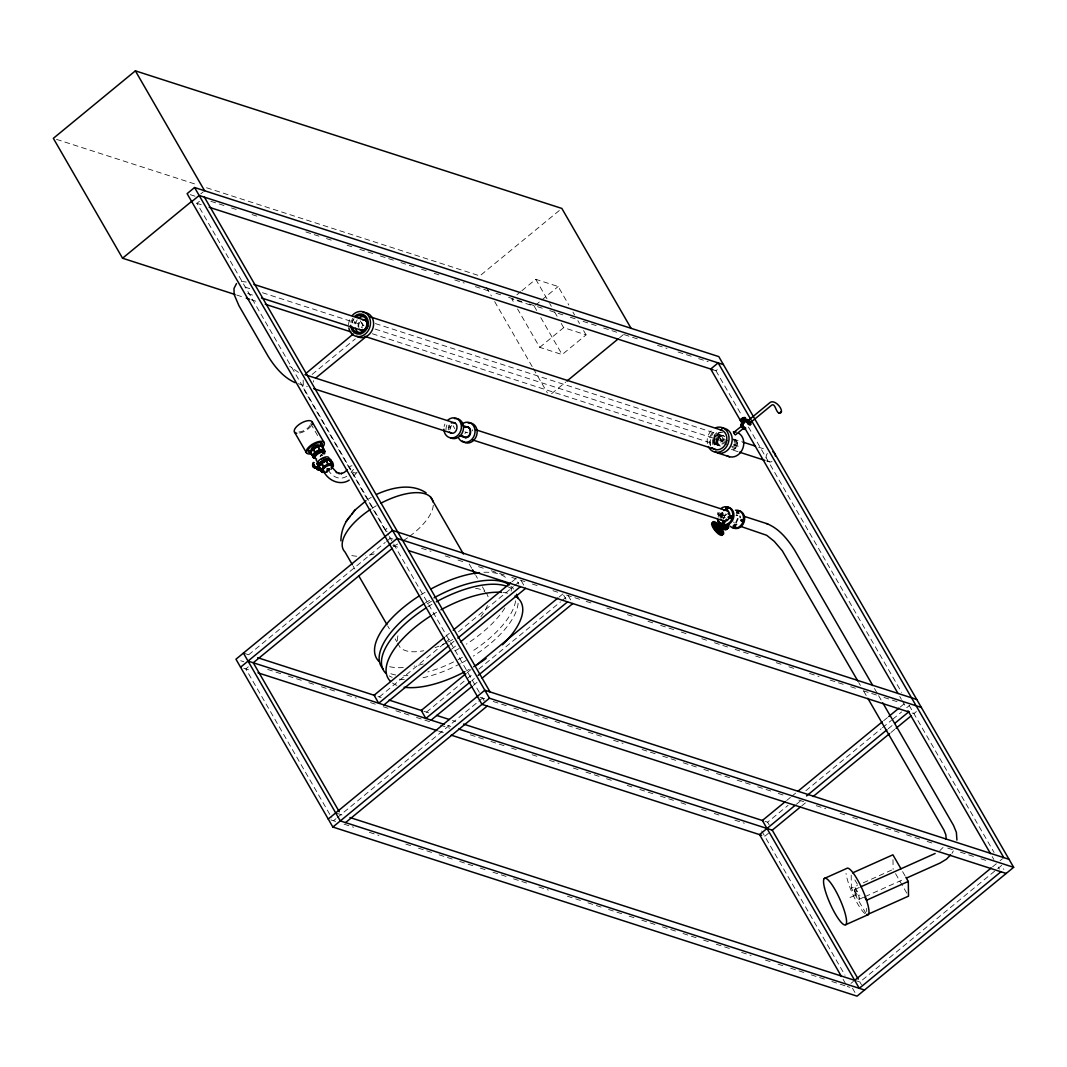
<?xml version="1.0" encoding="UTF-8"?>
<svg xmlns="http://www.w3.org/2000/svg" width="1067" height="1067" viewBox="0 0 1067 1067"><rect width="100%" height="100%" fill="white"/><g stroke="black" fill="none" stroke-linecap="round" stroke-linejoin="round"><path stroke-width="0.75" stroke-dasharray="5 3.75" d="M303.161 380.105L303.361 387.534L304.855 391.042L385.827 531.313M448.247 429.921L449.3 424.666M451.394 425.346L450.141 429.254L448.047 428.587M721.012 432.215C718.638 432.842 714.583 436.043 714.263 439.684C713.023 441.285 716.41 449.194 714.103 443.992C711.115 438.324 719.478 429.894 722.492 437.67C719.065 457.423 704.66 431.508 722.946 432.215M720.558 516.975L722.092 512.187M723.826 518.709L725.747 512.693M738.004 451.701L730.535 449.3C736.71 452.115 740.485 440.604 733.869 439.204M313.231 382.106L313.698 380.666M326.835 472.614L326.715 471.281M327.156 472.574L326.702 470.747M951.951 853.453L953.351 850.906M943.028 847.451L939.867 850.626M351.11 472.241L353.564 469.373M357.138 472.174L353.217 476.642M724.04 436.03C718.224 432.735 713.463 443.098 719.331 445.686M721.719 435.669C717.184 436.39 715.517 443.499 719.678 445.793M200.743 193.901L203.304 191.793M199.462 201.276L196.968 203.33L388.508 535.074M361.846 326.449L363.3 325.248L360.873 321.06A5.362 4.521 -72.1 0 0 358.885 327.276M312.124 374.424L355.298 338.906M559.281 210.532L479.83 275.9L205.544 187.432M516.855 294.839L520.629 291.731M521.883 290.704L535.741 279.301L558.161 286.53L568.831 305.015M320.193 456.383L322.661 454.929M535.474 305.189L540.516 301.041M541.783 300L558.161 286.53M539.729 347.349L563.656 327.649L586.076 334.878L562.136 354.577L539.729 347.349L517.562 308.95M464.825 433.482L466.279 432.282M551.599 393.67L565.697 382.079M619.527 337.799L623.368 334.625M248.651 654.778L385.214 542.409M386.494 541.369L390.322 538.208M248.291 666.848L245.81 668.902L331.824 817.882M712.783 369.702L715.944 370.729L718.438 368.689M445.566 636.439L449.394 633.278M511.933 581.822L515.761 578.674L518.842 584.009M379.345 696.924L444.432 643.374M445.713 642.321L452.088 637.079M458.463 631.824L513.347 586.663M514.627 585.623L521.003 580.368L524.084 585.703M450.181 644.428L454.008 641.28M451.594 649.269L456.703 645.068M720.412 442.111L721.866 440.911L719.438 436.71M467.199 672.65L471.027 669.489M559.095 597.04L562.923 593.892L579.874 599.361M426.493 712.142L466.052 679.586M467.333 678.532L473.721 673.29M478.816 669.089L560.508 601.881M561.775 600.828L566.884 596.626M471.814 680.639L474.362 678.532M473.228 685.481L477.056 682.333M333.478 820.75L335.958 818.709M337.212 817.682L477.496 702.259M478.776 701.206L485.085 696.017M786.632 800.53L790.46 797.382M791.741 796.329L796.836 792.127M883.636 720.732L887.464 717.571M900.228 707.074L904.056 703.927M764.999 821.323L767.626 822.177L788.046 805.372M805.918 790.674L881.209 728.721M882.489 727.667L891.425 720.318M892.706 719.265L901.642 711.916M906.737 707.714L909.297 705.62M796.355 804.318L802.731 799.076M888.251 728.721L892.079 725.573M764.786 836.301L768.507 833.234M801.597 806.012L805.425 802.864M890.932 732.509L894.76 729.361M916.393 711.569L913.912 713.61L909.978 712.343M850.946 983.401L853.427 981.347M992.51 866.924L996.338 863.763L999.419 869.098M1000.059 860.696L1002.553 858.655M854.667 980.333L859.909 982.013L996.471 869.658M997.752 868.605L1001.58 865.457L1003.887 869.458M727.054 514.067L724.906 515.708L721.332 514.988M320.047 456.129L322.407 455.129M327.289 471.214L329.503 469.96M326.342 472.027L329.25 470.387M368.502 498.943L371.249 497.395M865.964 913.445L851.373 888.131L857.334 885.463M863.31 882.796L891.625 870.098M854.734 889.518L859.282 887.477L854.4 879.128M850.012 897.507L856.934 894.399M859.135 899.294L863.643 897.267M865.137 896.6L904.136 879.128M352.043 465.839L351.19 465.852A4.548 2.601 40.6 0 0 350.256 469.413A4.548 2.601 40.6 0 0 355.084 472.908L355.951 472.894M722.919 435.669C718.051 434.602 714.957 441.725 718.358 444.992M241.315 281.341L247.117 282.181M719.185 513.6C716.41 514.054 720.092 517.362 720.852 515.041C719.665 512.32 720.145 514.574 718.745 515.454M720.278 513.947L719.278 514.721L719.838 515.814M719.051 445.593L720.465 446.046M56.524 139.364L197.622 184.871M190.286 194.661L195.034 196.195M210.866 201.303L225.124 205.904M231.459 207.945L237.794 209.986M252.052 214.587L258.387 216.628M305.896 231.952L320.153 236.554M326.489 238.595L332.824 240.635M347.068 245.237L353.404 247.277M359.739 249.331L373.997 253.919M380.332 255.973L394.59 260.561M400.925 262.602L415.17 267.203M421.505 269.244L427.84 271.298M434.176 273.339L440.511 275.379M454.769 279.981L464.265 283.048M475.348 286.623L489.606 291.211M495.942 293.265L502.277 295.306M508.612 297.346L522.87 301.948M529.205 303.988L543.45 308.59M549.785 310.63L564.043 315.232M570.378 317.272L576.713 319.313M583.049 321.354L597.307 325.955M603.642 327.996L617.886 332.597M624.222 334.638L638.479 339.239M657.485 345.361L666.982 348.429M678.078 352.003L692.323 356.605M698.658 358.645L708.168 361.713M196.475 203.17L201.236 204.704M375.397 323.568L724.253 436.096M733.296 439.017L741.685 441.725M758.637 447.18L764.972 449.234M717.944 434.456L724.853 436.683M732.842 439.244L735.977 440.244M733.603 440.218L736.737 441.231M716.757 434.803L723.666 437.03M715.664 435.496L724.133 438.23M734.096 441.405L737.23 442.418M714.73 436.47L727.894 440.724M734.296 442.738L737.417 443.752M734.176 444.125L737.297 445.139M714.036 437.67L727.201 441.911M245.023 287.103L249.785 288.637M262.482 292.731L363.98 325.475M375.077 329.049L724 441.605M733.522 444.672L739.858 446.713M713.61 439.004L726.774 443.245M733.749 445.459L736.87 446.473M713.49 440.391L726.654 444.632M731.482 446.153L736.177 447.66M713.676 441.725L722.146 444.446M732.109 447.633L735.243 448.647M714.17 442.912L721.079 445.139M714.93 443.885L718.705 445.112M247.691 293.545L255.186 295.959M372.33 333.744L720.585 446.086M766.493 460.891L769.654 461.918M236.714 295.039L244.636 297.6M250.985 299.64L258.908 302.201M448.593 425.866L450.687 426.547M464.945 431.855L467.853 432.789M448.167 427.2L450.261 427.88M298.307 383.693L307.323 386.601M389.828 538.048L392.989 539.075M421.505 548.278L431.001 551.332M445.259 555.934L451.594 557.974M457.93 560.015L464.265 562.069M478.523 566.657L484.858 568.711M491.193 570.752L505.438 575.353M511.773 577.394L526.031 581.982M532.366 584.036L538.702 586.076M552.946 590.678L559.281 592.718M586.21 601.401L592.545 603.442M606.803 608.043L613.138 610.084M627.383 614.685L633.718 616.726M647.976 621.327L654.311 623.368M660.646 625.409L674.904 630.01M681.239 632.051L687.575 634.091M701.819 638.693L708.155 640.733M714.49 642.774L728.748 647.376M735.083 649.416L749.341 654.018M755.676 656.058L762.011 658.112M776.256 662.7L782.591 664.741M788.926 666.795L795.262 668.836M809.52 673.437L819.016 676.491M830.113 680.079L844.357 684.667M850.692 686.708L857.028 688.762M863.363 690.802L877.621 695.404M883.956 697.445L898.214 702.046M392.856 545.53L400.779 548.091M479.977 697.204L485.285 698.925M493.194 701.472L507.452 706.074M513.787 708.115L528.045 712.716M534.38 714.757L548.625 719.358M554.96 721.399L561.295 723.439M567.631 725.48L581.888 730.081M588.224 732.122L602.482 736.723M613.565 740.298L623.061 743.366M642.067 749.501L656.325 754.089M662.66 756.13L676.918 760.731M683.253 762.772L697.498 767.373M703.833 769.414L710.169 771.468M716.504 773.508L730.762 778.096M737.097 780.15L751.355 784.738M757.69 786.792L771.934 791.381M778.27 793.435L784.605 795.475M798.863 800.063L805.198 802.117M816.282 805.692L825.778 808.759M840.036 813.347L846.371 815.401M852.706 817.442L859.042 819.483M873.299 824.084L879.635 826.125M885.97 828.165L900.215 832.767M906.55 834.807L920.808 839.409M927.143 841.45L933.478 843.49M947.736 848.092L954.071 850.132M960.407 852.173L974.651 856.774M980.986 858.815L987.322 860.856M243.409 653.084L251.332 655.631M378.025 696.511L381.186 697.525M423.866 711.289L428.707 712.849M452.461 720.518L455.622 721.532M447.566 725.44L450.741 726.467M240.702 660.753L243.863 661.767M267.63 669.436L281.875 674.037M288.21 676.078L302.468 680.666M308.803 682.72L315.138 684.761M321.474 686.801L335.732 691.403M346.815 694.977L356.311 698.045M370.569 702.633L376.904 704.687M383.24 706.727L389.575 708.768M395.91 710.809L410.168 715.41M416.49 717.451L430.748 722.052M440.258 725.12L449.754 728.187M470.347 734.83L484.591 739.418M490.927 741.458L505.184 746.06M511.52 748.1L517.855 750.154M532.113 754.742L538.448 756.783M549.532 760.371L559.028 763.425M573.286 768.027L579.621 770.067M585.956 772.121L600.214 776.709M606.549 778.75L612.885 780.804M627.129 785.392L633.465 787.446M639.8 789.487L654.058 794.088M660.393 796.129L674.651 800.717M680.986 802.771L687.321 804.811M701.566 809.413L707.901 811.453M714.236 813.494L720.572 815.535M734.83 820.136L744.326 823.204M243.729 668.235L250.065 670.276M438.537 731.068L444.872 733.109M337.279 813.441L342.027 814.975M330.863 819.909L336.158 821.617M344.067 824.164L353.577 827.232M369.409 832.34L378.918 835.408M405.833 844.09L412.169 846.131M418.504 848.172L432.762 852.773M439.097 854.814L453.355 859.415M459.69 861.456L473.935 866.057M480.27 868.098L486.605 870.138M492.941 872.192L507.198 876.781M513.534 878.835L527.792 883.423M538.875 886.997L548.371 890.065M567.377 896.2L581.635 900.801M587.97 902.842L602.228 907.443M608.563 909.484L622.808 914.072M629.143 916.126L635.479 918.167M641.814 920.207L656.072 924.809M662.407 926.85L676.665 931.451M682.987 933.492L697.244 938.093M703.58 940.134L709.915 942.174M716.25 944.215L730.508 948.816M741.592 952.391L751.088 955.458M765.346 960.06L771.681 962.101M778.016 964.141L784.352 966.182M790.687 968.236L804.945 972.824M811.28 974.865L825.525 979.466M831.86 981.507L846.118 986.108M847.211 986.468L849.839 987.308M327.356 468.36L329.663 469.2L328.756 469.853A4.868 2.081 -30 0 1 326.515 470.96M298.507 372.41L289.677 366.208M723.413 435.816L724.666 436.603M855.027 887.571L859.855 895.52M854.52 890.425L859.348 898.374M715.944 370.729L741.765 415.436M748.42 426.987L901.655 692.376M909.151 705.354L994.084 852.48M899.734 696.458L901.402 699.338M902.242 700.779L906.403 707.995M992.177 856.561L993.844 859.442M874.46 688.455L877.781 694.217M878.621 695.671L881.115 699.992M718.811 436.51L721.239 440.711M858.708 682.52L860.375 685.401M863.696 691.149L867.018 696.911M902.615 871.619L905.029 875.82M572.939 312.124L574.58 314.965M577.861 320.66L579.501 323.501M583.609 330.61L586.076 334.878M535.741 279.301L548.878 302.054M549.705 303.468L551.346 306.322M554.627 312.004L557.908 317.699M561.202 323.381L563.656 327.649M536.688 310.484L534.22 306.216L511.813 298.987L514.267 303.255M540.782 317.593L562.136 354.577M486.419 287.316L491.367 295.879M494.661 301.588L532.566 367.248M533.38 368.675L547.398 392.936M767.626 822.177L769.16 824.844M859.909 982.013L861.442 984.681M761.705 830.98L845.011 975.265M852.453 988.149L855.534 993.484M843.077 979.293L846.384 985.028M568.164 595.573L572.779 603.575M563.683 595.226L565.99 599.214M453.128 425.773L454.742 428.574M360.246 320.847L362.673 325.048M469.213 564.016L471.681 568.284M475.802 575.42L477.442 578.261M482.377 586.823L484.858 591.091M389.335 536.514L480.937 695.177M482.604 698.058L484.138 700.726M317.606 435.563L310.137 422.612A8.123 3.481 -30 0 1 306.602 428.961A8.123 3.481 -30 0 1 297.346 431.815M353.177 566.15L354.818 569.004M387.734 626.022L389.388 628.863M395.15 638.853L396.791 641.694M397.618 643.121L400.085 647.402A51.083 21.914 -30 0 0 423.692 650.75M895.546 873.646L906.897 893.332M472.294 429.748L472.788 430.935M892.986 859.695L893.119 869.432M866.671 908.35L866.724 911.605M851.186 875.14L851.373 888.131M487.392 605.456A51.083 21.914 -30 0 1 480.897 616.619M452.821 639.506A51.083 21.914 -30 0 1 448.407 641.881M446.94 642.614A51.083 21.914 -30 0 1 435.056 647.629M397.324 640.774A51.083 21.914 -30 0 1 397.978 635.665M427.213 603.855A51.083 21.914 -30 0 1 431.468 601.241M475.602 588.344A51.083 21.914 -30 0 1 484.565 591.531M485.672 592.518A51.083 21.914 -30 0 1 488.273 597.627M433.282 505.278A51.083 21.914 -30 0 1 408.861 536.848M407.527 537.808A51.083 21.914 -30 0 1 403.406 540.569M397.698 544.01A51.083 21.914 -30 0 1 393.27 546.384M374.117 553.946A51.083 21.914 -30 0 1 365.541 555.76M356.738 556.227A51.083 21.914 -30 0 1 350.456 555.133M372.076 508.359A51.083 21.914 -30 0 1 376.331 505.745M387.188 531.739A5.108 2.187 -30 0 1 388.548 526.951M361.273 327.516A5.108 1.667 50.6 0 1 362.633 327.956M864.697 913.472A25.541 5.375 65.9 0 1 848.465 883.329L846.905 877.941A25.541 5.375 65.9 0 1 846.051 873.473M311.137 425.986A10.217 4.388 -30 0 1 298.653 433.242M718.211 517.268A9.163 7.722 -72.1 0 1 720.345 510.586M717.317 514.561A9.163 7.722 -72.1 0 1 718.051 512.28M721.319 517.188A4.308 3.628 -72.1 0 1 723.079 512.24M723.173 518.642A4.308 3.628 -72.1 0 1 725.467 512.2M720.225 517.722A5.655 4.761 -72.1 0 1 721.452 512.213M721.906 517.788A5.348 4.508 -72.1 0 1 724.32 511.747M721.452 517.735A5.495 4.628 -72.1 0 1 722.933 512.44M723.733 519.256A4.882 1.601 50.6 0 1 725.253 517.535M734.256 522.857A4.308 3.628 -72.1 0 1 733.669 522.03M735.963 515.588A4.308 3.628 -72.1 0 1 737.884 515.388L736.39 514.908A4.308 3.628 -72.1 0 1 737.284 515.228M329.25 468.533A4.481 1.921 -30 0 1 326.262 470.214M329.29 468.32A4.868 2.081 -30 0 1 327.182 469.667M327.889 468.453A4.481 1.921 -30 0 1 326.875 469.027M327.809 468.226A4.868 2.081 -30 0 1 326.702 468.853M321.407 454.662A4.868 2.081 -30 0 1 320.407 455.396M321.274 454.862A4.508 1.934 -30 0 1 320.34 455.542M321.527 454.862A4.868 2.081 -30 0 1 320.513 455.596M346.802 476.255A22.727 15.858 87.6 0 1 327.902 469.56M515.601 600.868A76.624 32.864 -30 0 1 471 652.11M462.411 657.272A76.624 32.864 -30 0 1 456.529 660.46M453.582 661.94A76.624 32.864 -30 0 1 427.84 671.957M407.887 675.558A76.624 32.864 -30 0 1 403.646 675.678M395.684 674.984A76.624 32.864 -30 0 1 388.361 672.69M425.386 602.908A76.624 32.864 -30 0 1 429.654 600.308M511.68 586.797A76.624 32.864 -30 0 1 513.48 589.051M510.973 586.45A76.624 32.864 -30 0 1 511.186 591.171M504.891 607.937A76.624 32.864 -30 0 1 466.386 644.121M459.263 648.456A76.624 32.864 -30 0 1 453.382 651.697M423.226 663.967A76.624 32.864 -30 0 1 414.103 666.141M403.273 667.569A76.624 32.864 -30 0 1 389.642 666.702M420.771 594.919A76.624 32.864 -30 0 1 425.039 592.318M483.925 572.285A76.624 32.864 -30 0 1 507.078 578.794M772.041 461.558A5.362 4.521 -72.1 0 1 766.8 459.89A5.362 4.521 -72.1 0 1 767.36 453.448M469.333 669.262A76.624 32.864 -30 0 1 466.399 670.89M396.844 685.361A76.624 32.864 -30 0 1 392.509 683.04M432.308 614.899A76.624 32.864 -30 0 1 436.576 612.298M503.184 592.478A76.624 32.864 -30 0 1 507.652 593.199M518.095 603.162A76.624 32.864 -30 0 1 473.308 656.112M466.186 660.433A76.624 32.864 -30 0 1 461.784 662.887M460.304 663.687A76.624 32.864 -30 0 1 421.025 678.132M404.286 679.639A76.624 32.864 -30 0 1 397.991 678.972M392.229 677.358A76.624 32.864 -30 0 1 389.228 675.904M427.694 606.91A76.624 32.864 -30 0 1 431.962 604.295M507.372 586.53A76.624 32.864 -30 0 1 512.92 589.784M712.836 444.566A10.217 8.603 -72.1 0 1 716.624 432.722M354.137 323.741A10.217 8.603 -72.1 0 1 354.951 321.194M355.418 323.928A8.683 7.309 -72.1 0 1 357.245 319.833M710.529 444.606A12.764 10.75 -72.1 0 1 713.863 432.282M350.99 322.727A10.217 8.603 -72.1 0 1 353.137 317.899M352.27 322.914A8.683 7.309 -72.1 0 1 354.097 318.82M707.381 443.592A12.764 10.75 -72.1 0 1 713.063 429.134M358.259 327.076A5.362 4.521 -72.1 0 1 359.312 321.834M352.23 322.434A12.764 10.75 -72.1 0 1 353.444 319.34M348.576 324.701A12.764 10.75 -72.1 0 1 350.309 318.326M710.635 445.833A10.217 8.603 -72.1 0 1 713.476 431.708M722.386 441.831A12.764 10.75 -72.1 0 1 723.599 438.737M445.979 429.881A10.217 8.603 -72.1 0 1 448.353 422.439M444.112 426.573A10.217 8.603 -72.1 0 1 444.926 424.039M854.667 891.305A5.362 1.134 65.9 0 0 858.802 899.254A5.362 1.134 65.9 0 0 857.334 892.639A5.362 1.134 65.9 0 0 854.667 891.305"/><path stroke-width="1.5" d="M720.238 524.444L722.306 526.591M742.392 425.933L742.605 424.759M742.339 424.933L743.246 427.107L744.859 427.574M340.906 540.862C340.973 531.793 344.214 522.737 350.349 516.001M742.459 419.331L742.779 419.958L742.832 419.104L745.193 418.691C744.032 416.063 738.537 423.599 743.192 419.331C748.26 416.317 740.365 420.838 741.765 421.092C744.939 417.851 737.564 421.532 743.579 419.384C741.018 420.425 744.713 416.17 743.125 419.771M742.632 419.851L741.565 418.971L741.058 420.718M742.792 419.584L744.939 418.144M745.193 418.691L744.433 419.891L741.832 418.744L743.619 417.877M956.926 840.102L956.379 832.367L953.538 825.431L882.782 702.873M315.539 466.879L314.325 466.839C313.551 468.346 312.044 465.665 313.485 465.372M313.671 467.359L314.578 467.653L313.751 466.519M314.592 467.626L314.672 466.812M310.497 451.834L313.831 458.13L310.47 452.315L312.898 448.754L317.486 446.099L321.54 445.606L324.155 449.647L319.847 450.087L315.165 452.795L312.724 455.942M312.671 456.116C312.484 450.367 329.063 445.859 323.474 453.875M322.901 447.967L321.7 445.673L322.954 447.793M326.049 472.121C313.151 474.895 330.783 457.116 333.371 466.106C333.864 454.809 315.725 461.958 319.993 468.786M322.127 472.454C316.712 467.92 335.585 461.104 330.877 465.439M331.103 462.184L330.156 460.05M331.25 462.438C329.223 456.849 320.407 462.998 318.82 466.786A6.695 2.868 -30 0 0 319.446 467.266L319.046 466.572L317.046 468.226L317.766 468.92L319.7 468.026L318.433 469.027L317.046 468.226A3.614 1.187 50.6 0 1 313.351 464.425A3.614 1.187 50.6 0 1 314.312 462.811M330.93 469.373L333.344 465.799M737.79 518.709L736.057 522.59M314.952 467.266L314.312 467.786M313.765 466.066C311.724 466.412 315.205 466.772 316.939 467.786L317.433 469.307L321.567 470.64M313.911 467.439L314.845 466.946M314.512 467.226L314.138 467.506M743.125 424.986L733.696 432.415L734.109 433.642M735.737 434.616L743.259 428.521M718.078 528.752C714.943 523.99 721.799 530.993 717.771 528.485M717.211 527.365L718.825 529.112L717.371 527.832M721.492 534.007L721.665 532.78L718.171 529.992L719.171 529.165L722.666 531.953L720.959 534.274M743.192 421.305L743.192 421.665A2.241 0.96 -30 0 0 743.152 423.319M744.766 420.958C742.619 421.012 744.112 419.624 744.313 420.932M742.632 425.093L743.499 426.867M312.951 464.425L312.671 464.812M313.004 466.599L313.538 466.252M742.045 421.332A2.828 1.214 -30 0 1 741.325 419.451A2.828 1.214 -30 0 1 745.393 418.024A2.828 1.214 -30 0 1 743.339 420.878L744.072 420.278L742.939 421.238A1.974 0.854 -30 0 0 743.232 422.692M312.964 465.319L313.418 464.172L312.418 465.132M351.697 514.267L354.858 510.173L366.021 500.743M310.524 452.141C312.751 448.18 317.219 445.553 321.781 445.779L325.088 451.781M331.677 468.093L333.304 465.986L329.983 459.997M346.175 521.416L354.858 510.173M743.446 420.771L744.032 420.905M713.703 527.805L715.343 530.152L717.491 528.032M718.118 527.325L719.251 526.031L715.423 522.977L717.784 527.071L716.264 528.472L712.769 525.684L713.036 526.484M716.877 529.219L719.865 534.02L716.037 530.966L718.531 528.258L717.317 527.405L716.491 528.859M718.811 528.138L719.945 526.845L722.532 531.313L719.025 528.525M236.514 283.555L233.993 288.437L234.113 293.665M306.242 373.183L353.23 333.998M950.564 854.947L946.429 859.202L940.134 863.003L907.137 877.781M732.496 518.069L732.882 516.975M735.723 527.218L734.336 526.711L735.737 525.898M347.349 469.76L344.361 472.374L341.16 473.708L341.947 473.401L338.639 473.481L339.479 473.468L336.238 472.321L336.972 472.601L331.73 467.093M631.064 328.303L561.842 208.425L135.376 70.849L53.35 138.337L122.558 258.214L235.127 294.532M916.753 699.485L392.536 530.392L235.954 659.219L332.851 827.045L857.068 996.151L1013.65 867.311L718.785 356.605L194.567 187.512L187.112 193.647L481.977 704.353L1006.194 873.446M122.558 258.214L191.767 201.276M191.727 201.636L199.182 195.501L723.399 364.594M315.645 378.131L366.234 336.518M313.084 466.372L313.258 465.972M318.593 466.252L317.126 463.998L318.059 463.225M313.551 466.172L314.858 466.853M321.327 470.84L317.192 469.507L317.192 468.613M319.446 467.266L319.126 467.946M331.197 467.559A4.868 2.081 -30 0 0 331.33 465.705L330.81 465.399A4.868 2.081 -30 0 0 325.768 466.786L324.768 467.519A4.868 2.081 -30 0 0 323.714 471.241L321.874 472.281L319.847 468.533M566.977 381.026L618.246 338.853M240.568 667.208L397.151 538.382L921.368 707.474M392.376 548.305L253.266 662.767L339.279 811.747M444.299 637.479L374.09 695.244L378.705 703.233L448.914 645.468M453.222 630.13L510.666 582.875M457.836 638.119L520.376 586.677M383.947 704.927L450.327 650.31M460.531 641.921L525.618 588.357M747.634 420.945L769.174 403.233C774.002 397.671 784.245 409.768 780.697 412.929C775.656 415.263 775.709 401.099 771.041 405.66L748.314 424.359M465.919 673.69L421.252 710.449L425.866 718.438L470.534 681.693M474.855 666.341L557.814 598.094M478.189 675.384L567.537 601.881M431.108 720.132L471.947 686.521M482.164 678.132L572.779 603.575M328.236 819.056L484.818 690.229L1009.035 859.322M332.851 827.045L489.433 698.218L1013.65 867.311M345.548 822.604L487.219 706.047M713.33 523.55L714.877 522.803L717.237 526.885L716.13 527.832M719.251 526.031L718.251 526.858L715.117 524.124M719.945 526.845L718.945 527.672L721.252 531.339M717.184 529.672L718.264 528.872M717.517 529.939L718.518 529.112L720.879 533.193L717.051 530.139M721.665 532.78L722.666 531.953M785.352 801.584L762.385 820.483L859.282 988.322L1000.953 871.766M798.116 791.087L882.356 721.772M888.731 716.531L898.947 708.128M795.075 805.372L759.544 834.607L841.423 976.438M806.559 795.929L886.97 729.775M894.626 723.466L908.671 711.916M458.663 729.014L772.241 830.166L800.317 807.065M813.081 796.569L889.665 733.562M896.04 728.308L911.351 715.704M854.667 980.333L991.23 867.964M742.672 419.171L744.166 420.118L743.299 420.665M738.884 513.254L737.657 512.573L738.898 511.627M313.098 466.186L314.498 466.812M733.696 432.415L734.483 432.668M824.298 878.488L846.678 868.458A25.541 5.375 65.9 0 1 866.417 899.761L867.991 905.163A25.541 5.375 65.9 0 1 866.764 914.846L908.51 896.147L908.297 881.529L905.843 877.221M852.653 872.859L892.906 854.814L900.988 868.818M860.802 886.797L935.145 853.48M908.27 881.422L866.551 900.241L864.91 897.334M845.838 924.662L868.205 914.646M376.718 494.314C391.802 487.459 411.275 482.991 426.093 492.781M349.242 480.137C340.4 485.898 328.663 480.844 324.075 472.027M742.018 425.653L742.058 426.573M316.205 460.144L317.753 462.478M451.328 422.999C460.717 420.011 457.169 437.817 449.5 432.082M464.945 427.4C473.388 424.479 471.881 440.378 464.105 437.177M743.832 418.251L741.832 418.744M714.877 522.803L713.81 522.99L713.623 524.217L717.131 527.005M718.011 530.126L717.091 529.445M319.526 467.746L318.966 467.666A7.362 3.161 -30 0 1 322.901 460.437A7.362 3.161 -30 0 1 330.797 460.984M323.714 471.241L324.475 471.347M748.594 420.798L747.46 420.905M749.941 423.532L747.607 421.198M742.032 425.293L741.632 426.12M747.273 420.145A3.201 1.054 50.6 0 1 748.38 421.038L749.661 423.159L749.434 421.932M744.606 427.747L742.805 426.2M766.626 523.59C778.923 528.325 787.659 539.235 794.542 550.038L872.793 685.574M209.145 207.251L712.783 369.702M369.996 316.766L722.212 430.374M253.879 284.369L365.888 320.5M742.805 442.071L755.476 446.166M261.522 298L362.833 330.69M739.578 452.208L764.906 460.384M246.224 298.106L249.398 299.133M265.256 304.242L350.87 331.864M364.861 336.398L716.05 449.674M717.891 453.035L729.481 456.769M304.935 374.664L455.156 423.106M462.011 425.32L469.44 427.72M475.789 429.761L728.054 511.133M743.926 516.255L767.72 523.937M313.671 388.641L451.701 433.175M459.637 435.736L465.986 437.777M472.828 439.991L724.6 521.203M740.471 526.311L766.666 535.287L774.255 541.356L782.351 550.852L857.881 681.079M311.431 453.928L310.47 452.315M313.711 464.678L312.738 465.665M314.325 466.839L316.966 468.813M408.701 550.639L909.151 712.076M257.654 657.685L374.85 695.484M389.108 700.085L422.372 710.809M436.616 715.41L449.287 719.491M463.545 724.093L762.878 820.643M248.024 661.073L444.405 724.426M257.987 672.824L436.95 730.548M451.208 735.15L761.611 835.274M349.949 817.522L855.16 980.48M864.523 990.016L340.306 820.923L243.409 653.084M324.848 467.453L321.407 462.998M743.246 519.896L742.112 521.31M732.509 516.441L731.509 516.695L731.509 518.029M735.376 434.776L734.629 434.256M295.132 382.666C283.462 377.505 274.966 367.128 268.31 356.565L238.928 305.669L234.247 294.772M314.258 465.092L313.938 466.386M742.992 421.318L742.939 421.238A1.974 0.854 -30 0 1 745.74 420.331M749.021 423.906L746.9 421.772M781.511 411.622L778.937 413.262M743.472 428.227L742.125 426.88M743.286 427.92L742.485 427.187M748.727 423.746L746.94 421.305M736.79 512.854C739.871 513.467 736.483 509.186 736.67 512.68M725 522.43L723.839 522.55L724 524.017M712.623 525.044L714.957 526.911M313.791 466.026L314.231 467.399M748.247 423.426L747.287 422.265M720.865 525.391C718.171 523.083 721.385 528.805 721.679 526.618M317.766 445.993L320.14 449.981M313.698 467.133L313.205 466.452M317.486 446.099L319.847 450.087M746.433 420.758L746.433 420.758A2.241 0.96 -30 0 0 743.286 421.558M323.581 467.279L321.167 463.198M716.357 529.325L713.77 524.857L717.131 527.271M462.358 435.509L463.118 436.483M728.454 508.479L727.334 508.252L727.147 509.746M749.608 421.905L750.008 422.732M742.085 426.907L741.565 425.746M1003.794 857.628L718.158 362.9L710.702 369.035L742.352 423.852M744.846 428.174L898.067 693.563M908.07 710.875L990.509 853.667M867.844 698.338L943.962 830.113L945.829 834.767L946.229 839.369M719.065 529.285L721.425 533.367M713.876 523.63L715.45 526.351M772.241 830.166L858.255 979.159M430.535 497.022L463.451 554.04M472.508 569.711L474.975 573.993M135.376 70.849L204.584 190.74M204.424 197.195L490.06 691.923M194.567 187.512L489.433 698.218M312.138 421.825L324.088 442.525M326.142 460.384L328.463 464.518M325.848 460.491L328.183 464.625M315.405 452.581L313.124 448.553M315.165 452.795L312.898 448.754M318.726 466.346L322.047 472.334M315.499 466.279L317.433 469.307M315.725 466.959L317.192 469.507M294.479 432.082L306.429 452.781M352.35 564.723L344.948 551.906A51.083 21.914 -30 0 1 370.689 509.252M358.939 576.127L386.921 624.595M748.834 421.958L749.474 423.119M317.086 463.945L317.126 463.998A6.695 2.868 -30 0 1 323.288 457.69A6.695 2.868 -30 0 1 328.929 458.957M312.524 455.862L313.671 458.076M716.437 528.138L716.651 528.832M380.732 503.304A51.083 21.914 -30 0 1 433.135 502.13M310.604 453.942A10.217 4.388 -30 0 1 307.416 448.62A10.217 4.388 -30 0 1 319.913 441.365A10.217 4.388 -30 0 1 323.101 446.686M310.564 452.715A8.123 3.481 -30 0 1 309.35 448.007A8.123 3.481 -30 0 1 318.926 442.658A8.123 3.481 -30 0 1 321.807 446.419M321.327 442.138A8.123 3.481 -30 0 1 319.62 445.739M310.99 450.567A8.123 3.481 -30 0 1 308.136 450.514M296.786 433.282A10.217 4.388 -30 0 1 301.054 423.199A10.217 4.388 -30 0 1 312.084 424.386M743.232 422.839A2.241 0.96 -30 0 1 742.899 421.198A2.241 0.96 -30 0 1 746.086 420.291M743.045 422.505A2.241 0.96 -30 0 1 742.512 421.052A2.241 0.96 -30 0 1 745.673 419.798M750.394 424.146A3.201 1.054 50.6 0 1 747.82 423.546A3.201 1.054 50.6 0 1 746.42 419.878M750.008 421.852A3.201 1.054 50.6 0 1 749.928 424.359L749.954 424.319A3.201 1.054 50.6 0 1 746.607 420.105A3.201 1.054 50.6 0 1 749.487 421.185M743.539 423.759A1.707 0.734 -30 0 1 744.446 422.305A1.707 0.734 -30 0 1 746.407 421.932M744.179 422.852A1.707 0.734 -30 0 1 743.272 421.918A1.707 0.734 -30 0 1 745.873 421.012M741.832 420.958A2.828 1.214 -30 0 1 740.605 419.691A2.828 1.214 -30 0 1 743.952 417.544A2.828 1.214 -30 0 1 745.179 418.798M745.406 427.547A3.201 1.054 50.6 0 1 744.246 428.561A3.201 1.054 50.6 0 1 741.338 424.839A3.201 1.054 50.6 0 1 743.005 424.479M745.046 428.547A3.201 1.054 50.6 0 1 743.512 428.881A3.201 1.054 50.6 0 1 740.858 425.48A3.201 1.054 50.6 0 1 741.925 424.546M723.079 527.578A2.748 0.894 50.6 0 1 720.518 526.004A2.748 0.894 50.6 0 1 719.665 523.323M723.066 526.778A2.748 0.894 50.6 0 1 722.612 526.484M727.387 527.672A6.415 2.094 50.6 0 1 724.253 528.125A6.415 2.094 50.6 0 1 719.025 521.496M726.507 528.405A6.415 2.094 50.6 0 1 721.092 526.751A6.415 2.094 50.6 0 1 718.638 519.656M725.84 507.132A9.163 7.722 -72.1 0 1 733.429 518.429A9.163 7.722 -72.1 0 1 720.692 523.257M720.839 508.572A9.163 7.722 -72.1 0 1 732.002 510.88A9.163 7.722 -72.1 0 1 727.894 523.75A9.163 7.722 -72.1 0 1 717.451 519.189M728.121 513.254A4.308 3.628 -72.1 0 1 728.481 514.241M728.468 516.428A4.308 3.628 -72.1 0 1 728.094 517.482M726.72 519.176A4.308 3.628 -72.1 0 1 725.827 519.696M723.693 510.533A5.655 4.761 -72.1 0 1 729.521 513.28A5.655 4.761 -72.1 0 1 727.067 520.509A5.655 4.761 -72.1 0 1 720.799 519.029M730.975 515.948A5.348 4.508 -72.1 0 1 730.228 518.615M730.788 515.841A5.495 4.628 -72.1 0 1 730.562 517.255M728.214 525.364A6.415 2.094 50.6 0 1 727.174 528.058A6.415 2.094 50.6 0 1 721.852 523.31M727.694 527.205A6.415 2.094 50.6 0 1 725.333 528.352A6.415 2.094 50.6 0 1 720.092 522.71M725.547 528.045A5.655 1.841 50.6 0 1 720.852 523.444M725.213 528.312A5.655 1.841 50.6 0 1 720.518 523.71M729.508 524.924A4.882 1.601 50.6 0 1 728.214 524.511M727.561 525.658A4.882 1.601 50.6 0 1 723.213 524.257M722.666 534.34A8.096 2.641 50.6 0 1 714.703 530.099A8.096 2.641 50.6 0 1 713.49 522.577M717.504 525.377A8.096 2.641 50.6 0 1 718.918 526.911M735.47 510.239A9.163 7.722 -72.1 0 1 743.072 521.536A9.163 7.722 -72.1 0 1 730.321 526.364M738.617 510.586A9.163 7.722 -72.1 0 1 744.166 521.896A9.163 7.722 -72.1 0 1 733.096 527.898M739.924 516.268A5.495 4.628 -72.1 0 1 740.338 517.548M736.683 524.364A5.495 4.628 -72.1 0 1 734.256 524.497M323.328 468.493A4.481 1.921 -30 0 1 326.595 465.799M327.636 465.359A4.481 1.921 -30 0 1 330.703 465.385M322.848 468.28A4.868 2.081 -30 0 1 324.288 466.706M330.343 464.585A4.868 2.081 -30 0 1 331.117 465.385M320.98 465.025A4.868 2.081 -30 0 1 321.58 464.238M323.421 462.731A4.868 2.081 -30 0 1 324.528 462.104M312.631 450.567A4.868 2.081 -30 0 1 313.231 449.781M314.071 448.994A4.868 2.081 -30 0 1 315.072 448.26M316.179 447.633A4.868 2.081 -30 0 1 317.312 447.166M322.767 450.914A4.868 2.081 -30 0 1 322.714 451.554M314.165 454.542A4.868 2.081 -30 0 1 314.498 453.808M315.939 452.235A4.868 2.081 -30 0 1 318.059 450.888M314.672 454.702A4.481 1.921 -30 0 1 314.978 454.022M315.539 453.302A4.481 1.921 -30 0 1 319.286 450.901M322.354 450.914A4.481 1.921 -30 0 1 322.581 451.368M315.352 456.783A4.868 2.081 -30 0 1 318.526 451.701A4.868 2.081 -30 0 1 322.848 453.088M315.472 456.983A4.868 2.081 -30 0 1 318.633 451.901A4.868 2.081 -30 0 1 322.968 453.302M316.606 458.997A5.548 2.374 -30 0 1 318.073 453.795A5.548 2.374 -30 0 1 324.648 453.835M330.277 460.317A6.695 2.868 -30 0 1 330.21 461.184M318.379 466.172A6.695 2.868 -30 0 1 322.274 461.131A6.695 2.868 -30 0 1 329.223 459.223M318.099 462.771A5.548 2.374 -30 0 1 318.486 461.944M321.274 459.317A5.548 2.374 -30 0 1 322.527 458.61M323.821 458.063A5.548 2.374 -30 0 1 325.048 457.73M320.7 468.84A7.362 3.161 -30 0 1 322.661 461.944A7.362 3.161 -30 0 1 331.384 461.998M315.805 454.942A3.534 1.52 -30 0 1 317.099 453.275M317.819 452.741A3.534 1.52 -30 0 1 318.633 452.288M319.446 451.941A3.534 1.52 -30 0 1 321.874 451.955M315.178 456.543A4.508 1.934 -30 0 1 318.593 452.115A4.508 1.934 -30 0 1 322.914 452.728M317.873 467.813A3.614 1.187 50.6 0 1 317.459 468.28M312.351 450.474A4.548 1.947 -30 0 1 314.258 445.979A4.548 1.947 -30 0 1 319.166 446.513M383.306 669.116A76.624 32.864 -30 0 1 423.986 603.789M434.042 597.813A76.624 32.864 -30 0 1 509.399 584.849M378.692 661.113A76.624 32.864 -30 0 1 419.371 595.799M430.895 589.011A76.624 32.864 -30 0 1 479.496 572.592M772.895 451.781A5.362 4.521 -72.1 0 1 775.322 455.982M514.988 595.973A76.624 32.864 -30 0 1 502.464 644.801M486.099 658.512A76.624 32.864 -30 0 1 473.681 666.728M464.919 671.677A76.624 32.864 -30 0 1 404.1 687.215M390.229 681.093A76.624 32.864 -30 0 1 430.908 615.779M440.964 609.79A76.624 32.864 -30 0 1 501.583 592.332M516.508 594.292A76.624 32.864 -30 0 1 517.895 598.44M385.614 673.104A76.624 32.864 -30 0 1 426.293 607.79M436.35 601.801A76.624 32.864 -30 0 1 505.718 585.943M360.966 333.544A8.683 7.309 -72.1 0 1 355.538 328.329M358.752 318.259A8.683 7.309 -72.1 0 1 364.38 316.552M721.759 428.134A12.764 10.75 -72.1 0 1 731.669 443.325A12.764 10.75 -72.1 0 1 715.303 451.928M354.911 316.045A10.217 8.603 -72.1 0 1 367.662 319.38A10.217 8.603 -72.1 0 1 361.313 333.638A10.217 8.603 -72.1 0 1 350.763 325.355M355.604 317.246A8.683 7.309 -72.1 0 1 366.181 319.433A8.683 7.309 -72.1 0 1 362.287 331.624A8.683 7.309 -72.1 0 1 352.39 327.316M715.757 427.72A12.764 10.75 -72.1 0 1 728.561 434.776A12.764 10.75 -72.1 0 1 722.239 450.808A12.764 10.75 -72.1 0 1 708.341 446.553M362.527 319.807A5.362 4.521 -72.1 0 1 366.968 326.422A5.362 4.521 -72.1 0 1 359.512 329.25M364.354 320.007A5.362 4.521 -72.1 0 1 366.448 321.06M367.208 322.034A5.362 4.521 -72.1 0 1 367.702 323.221M367.782 325.942A5.362 4.521 -72.1 0 1 367.355 327.276M366.648 328.476A5.362 4.521 -72.1 0 1 364.621 330.143M363.434 330.49A5.362 4.521 -72.1 0 1 361.113 330.143M363.193 312.471A12.764 10.75 -72.1 0 1 373.103 327.662A12.764 10.75 -72.1 0 1 356.738 336.278M352.15 315.605A12.764 10.75 -72.1 0 1 368.795 316.272A12.764 10.75 -72.1 0 1 363.674 335.158A12.764 10.75 -72.1 0 1 348.816 327.929M720.092 429.708A10.217 8.603 -72.1 0 1 725.813 443.552A10.217 8.603 -72.1 0 1 712.076 447.687M738.751 433.229A12.764 10.75 -72.1 0 1 742.032 450.154A12.764 10.75 -72.1 0 1 726.894 455.676M733.336 431.868A12.764 10.75 -72.1 0 1 736.163 432.122M464.425 427.227A5.362 4.521 -72.1 0 1 470.24 432.802A5.362 4.521 -72.1 0 1 462.598 436.31M461.664 424.293A10.217 8.603 -72.1 0 1 473.735 426.146A10.217 8.603 -72.1 0 1 470.894 440.284A10.217 8.603 -72.1 0 1 458.823 438.417M468.106 422.972A10.217 8.603 -72.1 0 1 476.576 435.576A10.217 8.603 -72.1 0 1 462.371 440.964M454.475 418.584A10.217 8.603 -72.1 0 1 463.278 429.881A10.217 8.603 -72.1 0 1 450.594 437.87M448.033 419.905A10.217 8.603 -72.1 0 1 460.797 423.239A10.217 8.603 -72.1 0 1 454.435 437.497A10.217 8.603 -72.1 0 1 443.885 429.214M722.519 522.643C723.533 526.071 724.946 519.896 722.519 522.643M725.853 508.506C726.854 511.933 728.268 505.771 725.853 508.506M730.201 516.788C731.215 520.203 732.616 514.041 730.201 516.788M733.269 526.111C734.269 529.525 735.683 523.363 733.269 526.111M740.938 520.243C741.952 523.67 743.352 517.508 740.938 520.243M742.859 419.518L742.392 420.998L742.859 419.518M824.524 887.971A25.541 5.375 65.9 0 0 844.397 924.876A25.541 5.375 65.9 0 0 836.288 891.879A25.541 5.375 65.9 0 0 824.524 887.971M713.196 525.151A8.096 2.641 50.6 0 0 722.759 534.554A8.096 2.641 50.6 0 0 718.504 524.551A8.096 2.641 50.6 0 0 713.196 525.151"/></g></svg>
